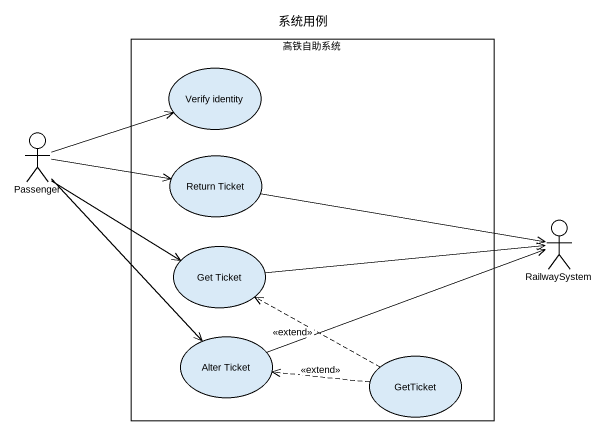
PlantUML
@startuml
title 系统用例
rectangle 高铁自助系统 {
  usecase "Verify identity" as Verify_identity
  usecase "Return Ticket" as Return_Ticket
  usecase "Get Ticket" as Get_Ticket
  usecase "Alter Ticket" as Alter_Ticket
  usecase GetTicket
}
actor Passenger
actor RailwaySystem
Passenger -right-> Verify_identity
Passenger -right-> Return_Ticket
Passenger -right-> Get_Ticket
Passenger --> Alter_Ticket
Return_Ticket -right-> RailwaySystem
Get_Ticket -right-> RailwaySystem
Alter_Ticket -right-> RailwaySystem
GetTicket .left.> Get_Ticket : <<extend>>
GetTicket .left.> Alter_Ticket : <<extend>>
@enduml
